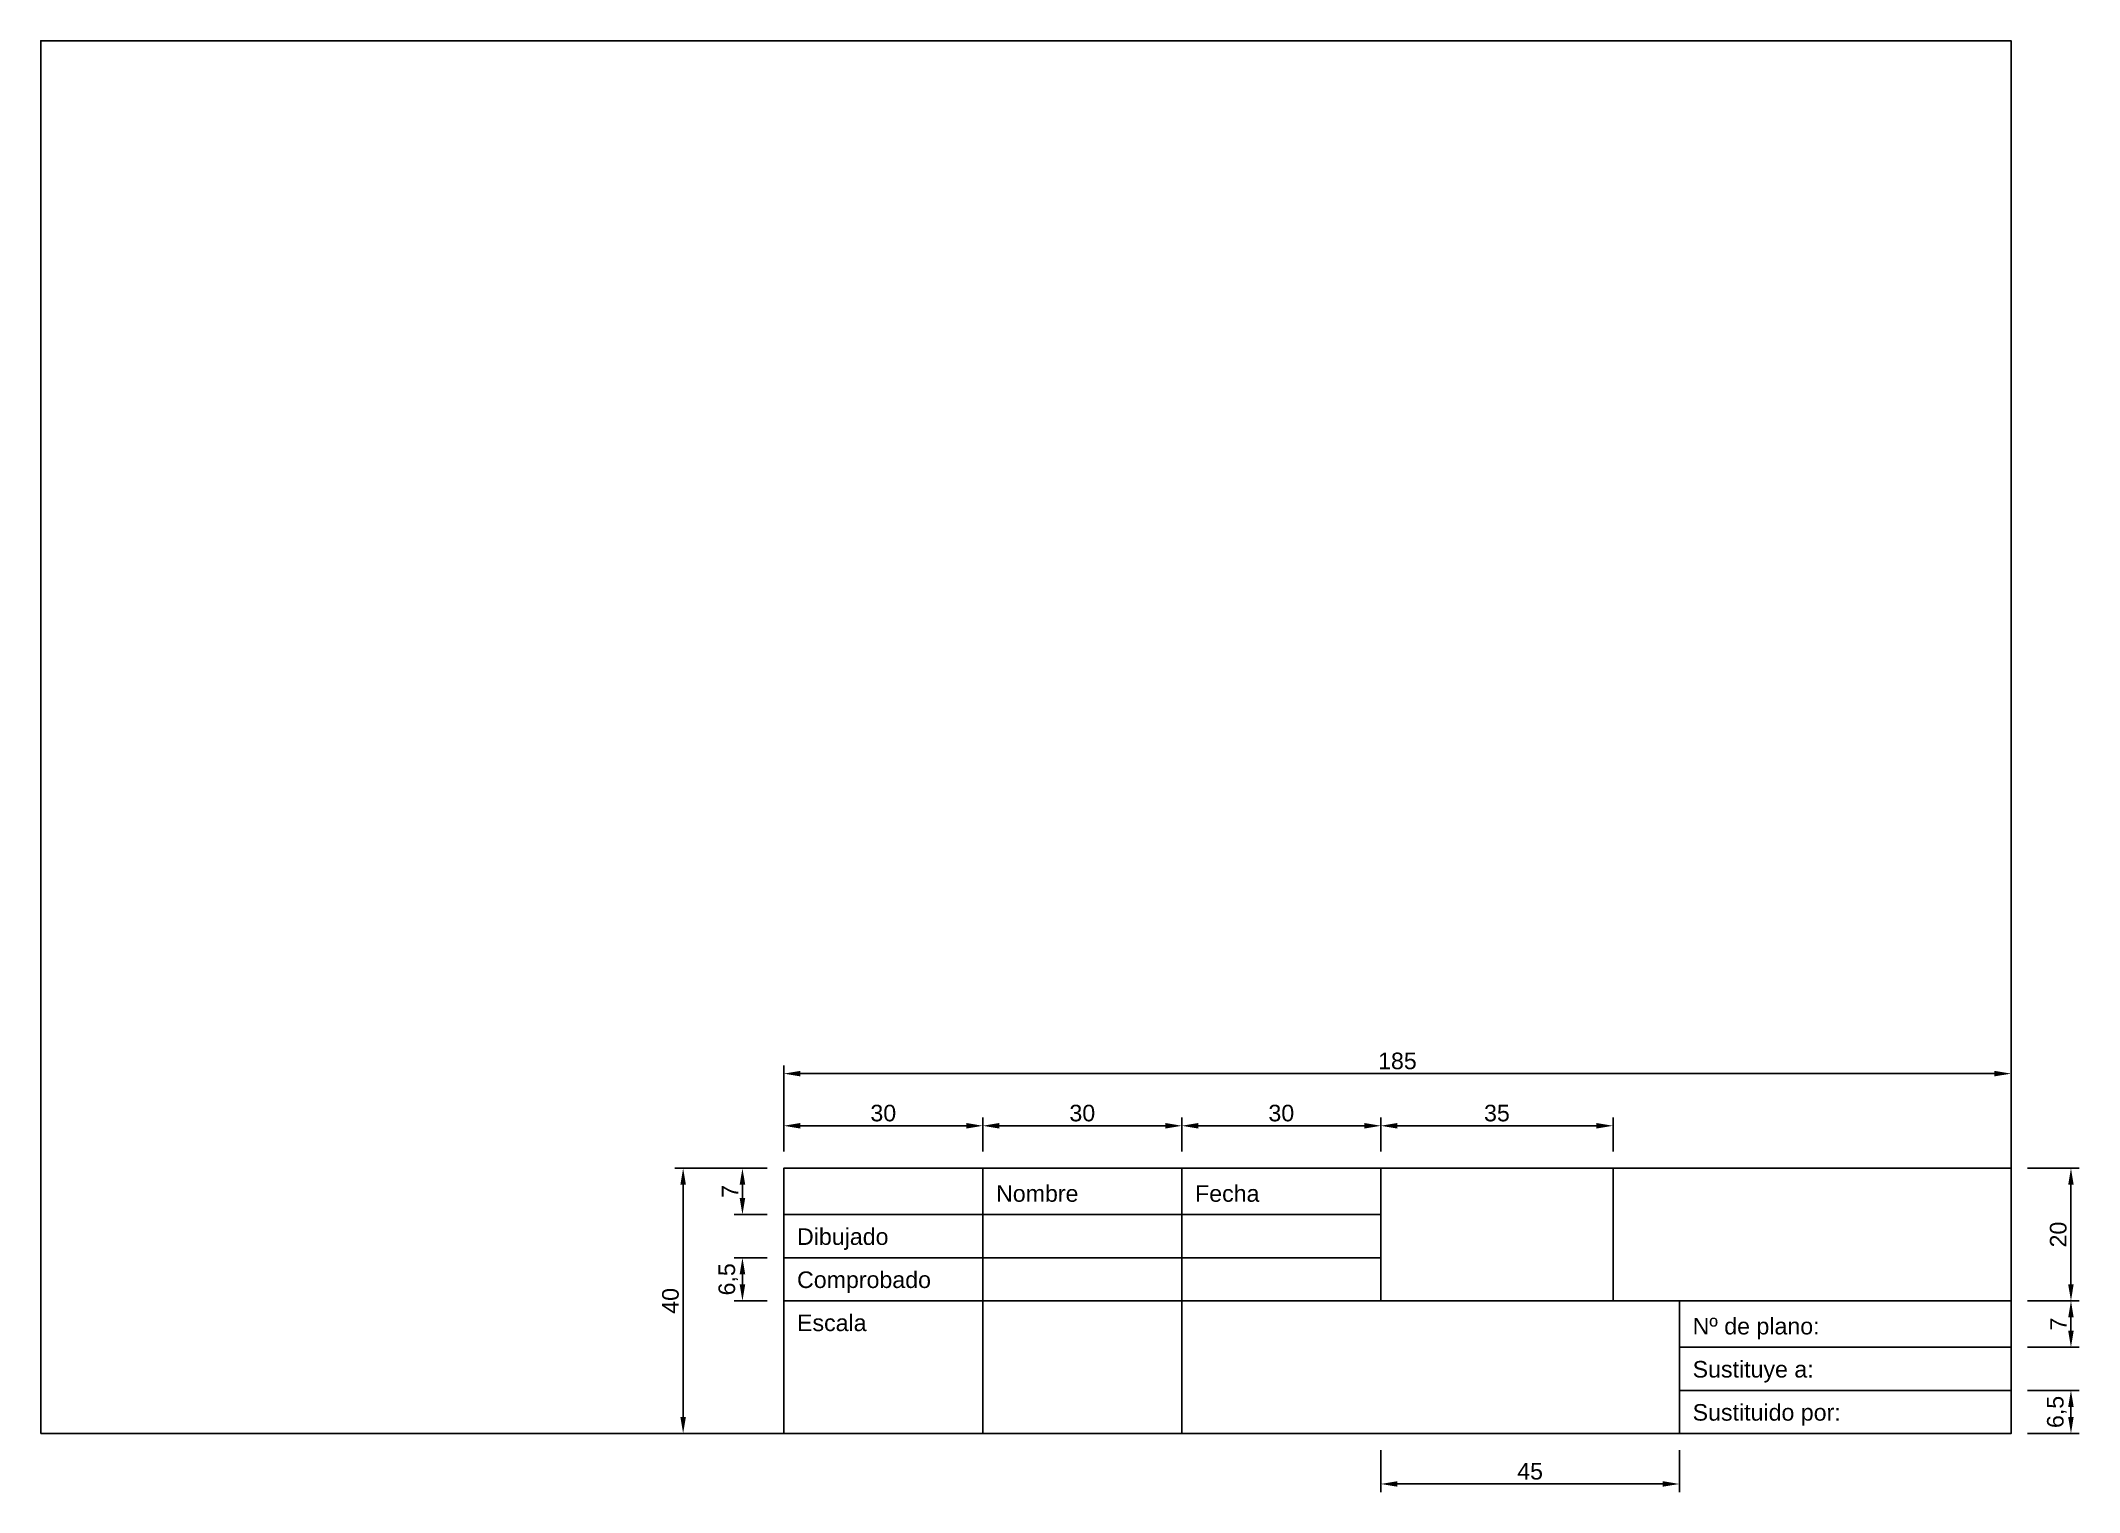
# Model space of a CAD drawing. Header units: millimetres. Extents: x 1138 to 1445, y 451 to 670.
import ezdxf

# ---------------------------------------------------------------- set-up
doc = ezdxf.new("R2010")
doc.units = ezdxf.units.MM
doc.layers.add('Cotas', color=6, linetype='Continuous')
doc.styles.get("Standard").update_dxf_attribs({"font": 'arial.ttf'})
doc.dimstyles.new('ISO-25', dxfattribs={"dimtxt": 2.5, "dimasz": 2.5, "dimexe": 1.25, "dimexo": 2.5, "dimtad": 1, "dimtxsty": 'Standard', "dimcen": 2.5, "dimadec": 0, "dimazin": 0, "dimtfac": 1, "dimtmove": 0, "dimatfit": 3, "dimfxl": 1, "dimarcsym": 0})

# ---------------------------------------------------------------- blocks, each defined once
blk = doc.blocks.new('*D1')
at = {"layer": 'Cotas', "color": 0, "lineweight": -2, "transparency": 16777216}
for p, q in [((1250, 502.5), (1250, 515.51)), ((1252.5, 514.26), (1432.5, 514.26)), ((1435, 502.5), (1435, 515.51))]:
    blk.add_line(p, q, dxfattribs=at)
at = {"layer": 'Cotas', "color": 0, "transparency": 16777216}
for points in [[(1252.5, 514.68), (1252.5, 513.85), (1250, 514.26)], [(1432.5, 514.68), (1432.5, 513.85), (1435, 514.26)]]:
    blk.add_solid(points, dxfattribs=at)
at = {"layer": 'Defpoints', "color": 0, "transparency": 16777216}
for p in [(1435, 514.26), (1250, 500), (1435, 500)]:
    blk.add_point(p, dxfattribs=at)
at = {"layer": 'Cotas', "color": 0, "transparency": 16777216, "insert": (1342.5, 516.16), "char_height": 2.5, "attachment_point": 5}
blk.add_mtext('185', dxfattribs=at)
blk = doc.blocks.new('*D2')
at = {"layer": 'Cotas', "color": 0, "lineweight": -2, "transparency": 16777216}
for p, q in [((1250, 502.5), (1250, 507.65)), ((1280, 502.5), (1280, 507.65)), ((1277.5, 506.4), (1252.5, 506.4))]:
    blk.add_line(p, q, dxfattribs=at)
at = {"layer": 'Cotas', "color": 0, "transparency": 16777216}
for points in [[(1252.5, 506.82), (1252.5, 505.98), (1250, 506.4)], [(1277.5, 506.82), (1277.5, 505.98), (1280, 506.4)]]:
    blk.add_solid(points, dxfattribs=at)
at = {"layer": 'Defpoints', "color": 0, "transparency": 16777216}
for p in [(1250, 506.4), (1250, 500), (1280, 500)]:
    blk.add_point(p, dxfattribs=at)
at = {"layer": 'Cotas', "color": 0, "transparency": 16777216, "insert": (1265, 508.3), "char_height": 2.5, "attachment_point": 5}
blk.add_mtext('30', dxfattribs=at)
blk = doc.blocks.new('*D3')
at = {"layer": 'Cotas', "color": 0, "lineweight": -2, "transparency": 16777216}
for p, q in [((1280, 502.5), (1280, 507.65)), ((1310, 502.5), (1310, 507.65)), ((1282.5, 506.4), (1307.5, 506.4))]:
    blk.add_line(p, q, dxfattribs=at)
at = {"layer": 'Cotas', "color": 0, "transparency": 16777216}
for points in [[(1282.5, 506.82), (1282.5, 505.98), (1280, 506.4)], [(1307.5, 506.82), (1307.5, 505.98), (1310, 506.4)]]:
    blk.add_solid(points, dxfattribs=at)
at = {"layer": 'Defpoints', "color": 0, "transparency": 16777216}
for p in [(1310, 506.4), (1280, 500), (1310, 500)]:
    blk.add_point(p, dxfattribs=at)
at = {"layer": 'Cotas', "color": 0, "transparency": 16777216, "insert": (1295, 508.3), "char_height": 2.5, "attachment_point": 5}
blk.add_mtext('30', dxfattribs=at)
blk = doc.blocks.new('*D4')
at = {"layer": 'Cotas', "color": 0, "lineweight": -2, "transparency": 16777216}
for p, q in [((1310, 502.5), (1310, 507.65)), ((1340, 502.5), (1340, 507.65)), ((1312.5, 506.4), (1337.5, 506.4))]:
    blk.add_line(p, q, dxfattribs=at)
at = {"layer": 'Cotas', "color": 0, "transparency": 16777216}
for points in [[(1312.5, 506.82), (1312.5, 505.98), (1310, 506.4)], [(1337.5, 506.82), (1337.5, 505.98), (1340, 506.4)]]:
    blk.add_solid(points, dxfattribs=at)
at = {"layer": 'Defpoints', "color": 0, "transparency": 16777216}
for p in [(1340, 506.4), (1310, 500), (1340, 500)]:
    blk.add_point(p, dxfattribs=at)
at = {"layer": 'Cotas', "color": 0, "transparency": 16777216, "insert": (1325, 508.3), "char_height": 2.5, "attachment_point": 5}
blk.add_mtext('30', dxfattribs=at)
blk = doc.blocks.new('*D5')
at = {"layer": 'Cotas', "color": 0, "lineweight": -2, "transparency": 16777216}
for p, q in [((1340, 502.5), (1340, 507.65)), ((1375, 502.5), (1375, 507.65)), ((1342.5, 506.4), (1372.5, 506.4))]:
    blk.add_line(p, q, dxfattribs=at)
at = {"layer": 'Cotas', "color": 0, "transparency": 16777216}
for points in [[(1342.5, 506.82), (1342.5, 505.98), (1340, 506.4)], [(1372.5, 506.82), (1372.5, 505.98), (1375, 506.4)]]:
    blk.add_solid(points, dxfattribs=at)
at = {"layer": 'Defpoints', "color": 0, "transparency": 16777216}
for p in [(1375, 506.4), (1340, 500), (1375, 500)]:
    blk.add_point(p, dxfattribs=at)
at = {"layer": 'Cotas', "color": 0, "transparency": 16777216, "insert": (1357.5, 508.3), "char_height": 2.5, "attachment_point": 5}
blk.add_mtext('35', dxfattribs=at)
blk = doc.blocks.new('*D6')
at = {"layer": 'Cotas', "color": 0, "lineweight": -2, "transparency": 16777216}
for p, q in [((1437.5, 500), (1445.28, 500)), ((1444.03, 497.5), (1444.03, 482.5)), ((1437.5, 480), (1445.28, 480))]:
    blk.add_line(p, q, dxfattribs=at)
at = {"layer": 'Cotas', "color": 0, "transparency": 16777216}
for points in [[(1443.61, 497.5), (1444.44, 497.5), (1444.03, 500)], [(1443.61, 482.5), (1444.44, 482.5), (1444.03, 480)]]:
    blk.add_solid(points, dxfattribs=at)
at = {"layer": 'Defpoints', "color": 0, "transparency": 16777216}
for p in [(1435, 500), (1435, 480), (1444.03, 480)]:
    blk.add_point(p, dxfattribs=at)
at = {"layer": 'Cotas', "color": 0, "transparency": 16777216, "insert": (1442.12, 490), "char_height": 2.5, "attachment_point": 5, "rotation": 90}
blk.add_mtext('20', dxfattribs=at)
blk = doc.blocks.new('*D7')
at = {"layer": 'Cotas', "color": 0, "lineweight": -2, "transparency": 16777216}
for p, q in [((1437.5, 480), (1445.28, 480)), ((1444.03, 477.5), (1444.03, 475.5)), ((1437.5, 473), (1445.28, 473))]:
    blk.add_line(p, q, dxfattribs=at)
at = {"layer": 'Cotas', "color": 0, "transparency": 16777216}
for points in [[(1443.61, 477.5), (1444.44, 477.5), (1444.03, 480)], [(1443.61, 475.5), (1444.44, 475.5), (1444.03, 473)]]:
    blk.add_solid(points, dxfattribs=at)
at = {"layer": 'Defpoints', "color": 0, "transparency": 16777216}
for p in [(1435, 480), (1435, 473), (1444.03, 473)]:
    blk.add_point(p, dxfattribs=at)
at = {"layer": 'Cotas', "color": 0, "transparency": 16777216, "insert": (1442.15, 476.5), "char_height": 2.5, "attachment_point": 5, "rotation": 90}
blk.add_mtext('7', dxfattribs=at)
blk = doc.blocks.new('*D8')
at = {"layer": 'Cotas', "color": 0, "lineweight": -2, "transparency": 16777216}
for p, q in [((1340, 457.5), (1340, 451.14)), ((1385, 457.5), (1385, 451.14)), ((1382.5, 452.39), (1342.5, 452.39))]:
    blk.add_line(p, q, dxfattribs=at)
at = {"layer": 'Cotas', "color": 0, "transparency": 16777216}
for points in [[(1342.5, 452.81), (1342.5, 451.98), (1340, 452.39)], [(1382.5, 452.81), (1382.5, 451.98), (1385, 452.39)]]:
    blk.add_solid(points, dxfattribs=at)
at = {"layer": 'Defpoints', "color": 0, "transparency": 16777216}
for p in [(1340, 460), (1385, 460), (1340, 452.39)]:
    blk.add_point(p, dxfattribs=at)
at = {"layer": 'Cotas', "color": 0, "transparency": 16777216, "insert": (1362.5, 454.29), "char_height": 2.5, "attachment_point": 5}
blk.add_mtext('45', dxfattribs=at)
blk = doc.blocks.new('*D9')
at = {"layer": 'Cotas', "color": 0, "lineweight": -2, "transparency": 16777216}
for p, q in [((1247.5, 500), (1242.52, 500)), ((1243.77, 497.5), (1243.77, 495.5)), ((1247.5, 493), (1242.52, 493))]:
    blk.add_line(p, q, dxfattribs=at)
at = {"layer": 'Cotas', "color": 0, "transparency": 16777216}
for points in [[(1243.35, 497.5), (1244.19, 497.5), (1243.77, 500)], [(1243.35, 495.5), (1244.19, 495.5), (1243.77, 493)]]:
    blk.add_solid(points, dxfattribs=at)
at = {"layer": 'Defpoints', "color": 0, "transparency": 16777216}
for p in [(1250, 500), (1243.77, 493), (1250, 493)]:
    blk.add_point(p, dxfattribs=at)
at = {"layer": 'Cotas', "color": 0, "transparency": 16777216, "insert": (1241.9, 496.5), "char_height": 2.5, "attachment_point": 5, "rotation": 90}
blk.add_mtext('7', dxfattribs=at)
blk = doc.blocks.new('*D10')
at = {"layer": 'Cotas', "color": 0, "lineweight": -2, "transparency": 16777216}
for p, q in [((1247.5, 500), (1233.58, 500)), ((1234.83, 497.5), (1234.83, 462.5)), ((1247.5, 460), (1233.58, 460))]:
    blk.add_line(p, q, dxfattribs=at)
at = {"layer": 'Cotas', "color": 0, "transparency": 16777216}
for points in [[(1234.41, 497.5), (1235.25, 497.5), (1234.83, 500)], [(1234.41, 462.5), (1235.25, 462.5), (1234.83, 460)]]:
    blk.add_solid(points, dxfattribs=at)
at = {"layer": 'Defpoints', "color": 0, "transparency": 16777216}
for p in [(1250, 500), (1234.83, 460), (1250, 460)]:
    blk.add_point(p, dxfattribs=at)
at = {"layer": 'Cotas', "color": 0, "transparency": 16777216, "insert": (1232.93, 480), "char_height": 2.5, "attachment_point": 5, "rotation": 90}
blk.add_mtext('40', dxfattribs=at)
blk = doc.blocks.new('*D12')
at = {"layer": 'Cotas', "color": 0, "lineweight": -2, "transparency": 16777216}
for p, q in [((1437.5, 466.5), (1445.28, 466.5)), ((1444.03, 464), (1444.03, 462.5)), ((1437.5, 460), (1445.28, 460))]:
    blk.add_line(p, q, dxfattribs=at)
at = {"layer": 'Cotas', "color": 0, "transparency": 16777216}
for points in [[(1443.61, 464), (1444.44, 464), (1444.03, 466.5)], [(1443.61, 462.5), (1444.44, 462.5), (1444.03, 460)]]:
    blk.add_solid(points, dxfattribs=at)
at = {"layer": 'Defpoints', "color": 0, "transparency": 16777216}
for p in [(1435, 466.5), (1435, 460), (1444.03, 460)]:
    blk.add_point(p, dxfattribs=at)
at = {"layer": 'Cotas', "color": 0, "transparency": 16777216, "insert": (1441.9, 463.25), "char_height": 2.5, "attachment_point": 5, "rotation": 90}
blk.add_mtext('6,5', dxfattribs=at)
blk = doc.blocks.new('*D14')
at = {"layer": 'Cotas', "color": 0, "lineweight": -2, "transparency": 16777216}
for p, q in [((1247.5, 486.5), (1242.52, 486.5)), ((1243.77, 484), (1243.77, 482.5)), ((1247.5, 480), (1242.52, 480))]:
    blk.add_line(p, q, dxfattribs=at)
at = {"layer": 'Cotas', "color": 0, "transparency": 16777216}
for points in [[(1243.35, 484), (1244.19, 484), (1243.77, 486.5)], [(1243.35, 482.5), (1244.19, 482.5), (1243.77, 480)]]:
    blk.add_solid(points, dxfattribs=at)
at = {"layer": 'Defpoints', "color": 0, "transparency": 16777216}
for p in [(1250, 486.5), (1243.77, 480), (1250, 480)]:
    blk.add_point(p, dxfattribs=at)
at = {"layer": 'Cotas', "color": 0, "transparency": 16777216, "insert": (1241.64, 483.25), "char_height": 2.5, "attachment_point": 5, "rotation": 90}
blk.add_mtext('6,5', dxfattribs=at)

msp = doc.modelspace()

# ---------------------------------------------------------------- linework, layer by layer
for p, q in [((1385, 480), (1435, 480)), ((1385, 473), (1385, 480)), ((1415, 473), (1385, 473)), ((1385, 473), (1435, 473)), ((1385, 466.5), (1385, 473)), ((1435, 466.5), (1385, 466.5)), ((1385, 466.5), (1435, 466.5)), ((1385, 460), (1385, 466.5)), ((1435, 460), (1385, 460))]:
    msp.add_line(p, q)
for points in [[(1138, 460), (1435, 460), (1435, 670), (1138, 670)], [(1250, 460), (1435, 460), (1435, 500), (1250, 500)], [(1250, 500), (1280, 500), (1280, 493), (1250, 493)], [(1280, 500), (1310, 500), (1310, 493), (1280, 493)], [(1310, 500), (1340, 500), (1340, 493), (1310, 493)], [(1340, 500), (1375, 500), (1375, 480), (1340, 480)], [(1375, 500), (1435, 500), (1435, 480), (1375, 480)], [(1250, 493), (1280, 493), (1280, 486.5), (1250, 486.5)], [(1280, 493), (1310, 493), (1310, 486.5), (1280, 486.5)], [(1310, 493), (1340, 493), (1340, 486.5), (1310, 486.5)], [(1250, 486.5), (1280, 486.5), (1280, 480), (1250, 480)], [(1280, 486.5), (1310, 486.5), (1310, 480), (1280, 480)], [(1310, 486.5), (1340, 486.5), (1340, 480), (1310, 480)], [(1250, 480), (1280, 480), (1280, 460), (1250, 460)], [(1280, 480), (1310, 480), (1310, 460), (1280, 460)], [(1310, 480), (1385, 480), (1385, 460), (1310, 460)]]:
    msp.add_lwpolyline(points, close=True)

# ---------------------------------------------------------------- texts
for s, p in [('Nombre', (1282, 494.939)), ('Fecha', (1312, 494.939)), ('Dibujado', (1252, 488.439)), ('Comprobado', (1252, 481.939)), ('Escala', (1252, 475.439)), ('Nº de plano:', (1387, 474.939)), ('Sustituye a:', (1387, 468.439)), ('Sustituido por:', (1387, 461.939))]:
    msp.add_text(s, height=2.5).set_placement(p)

# ---------------------------------------------------------------- dimensions: what is measured, and where the dimension line sits
at = {"layer": 'Cotas'}
for base, p1, p2, picture, middle in [((1435, 514.263), (1250, 500), (1435, 500), '*D1', (1342.5, 516.165)), ((1250, 506.402), (1280, 500), (1250, 500), '*D2', (1265, 508.304)), ((1310, 506.402), (1280, 500), (1310, 500), '*D3', (1295, 508.304)), ((1340, 506.402), (1310, 500), (1340, 500), '*D4', (1325, 508.304)), ((1375, 506.402), (1340, 500), (1375, 500), '*D5', (1357.5, 508.304)), ((1340, 452.395), (1385, 460), (1340, 460), '*D8', (1362.5, 454.291))]:
    dim = msp.add_linear_dim(base=base, p1=p1, p2=p2, dimstyle='ISO-25', dxfattribs=at)
    dim.commit()
    dim.dimension.update_dxf_attribs({"geometry": picture, "text_midpoint": middle})
for base, p1, p2, picture, middle in [((1234.831, 460), (1250, 500), (1250, 460), '*D10', (1232.93, 480)), ((1243.771, 493), (1250, 500), (1250, 493), '*D9', (1241.896, 496.5)), ((1444.025, 480), (1435, 500), (1435, 480), '*D6', (1442.124, 490)), ((1243.771, 480), (1250, 486.5), (1250, 480), '*D14', (1241.644, 483.25)), ((1444.025, 473), (1435, 480), (1435, 473), '*D7', (1442.15, 476.5)), ((1444.026, 460), (1435, 466.5), (1435, 460), '*D12', (1441.899, 463.25))]:
    dim = msp.add_linear_dim(base=base, p1=p1, p2=p2, angle=90, dimstyle='ISO-25', dxfattribs=at)
    dim.commit()
    dim.dimension.update_dxf_attribs({"geometry": picture, "text_midpoint": middle})

doc.saveas('drawing.dxf')
